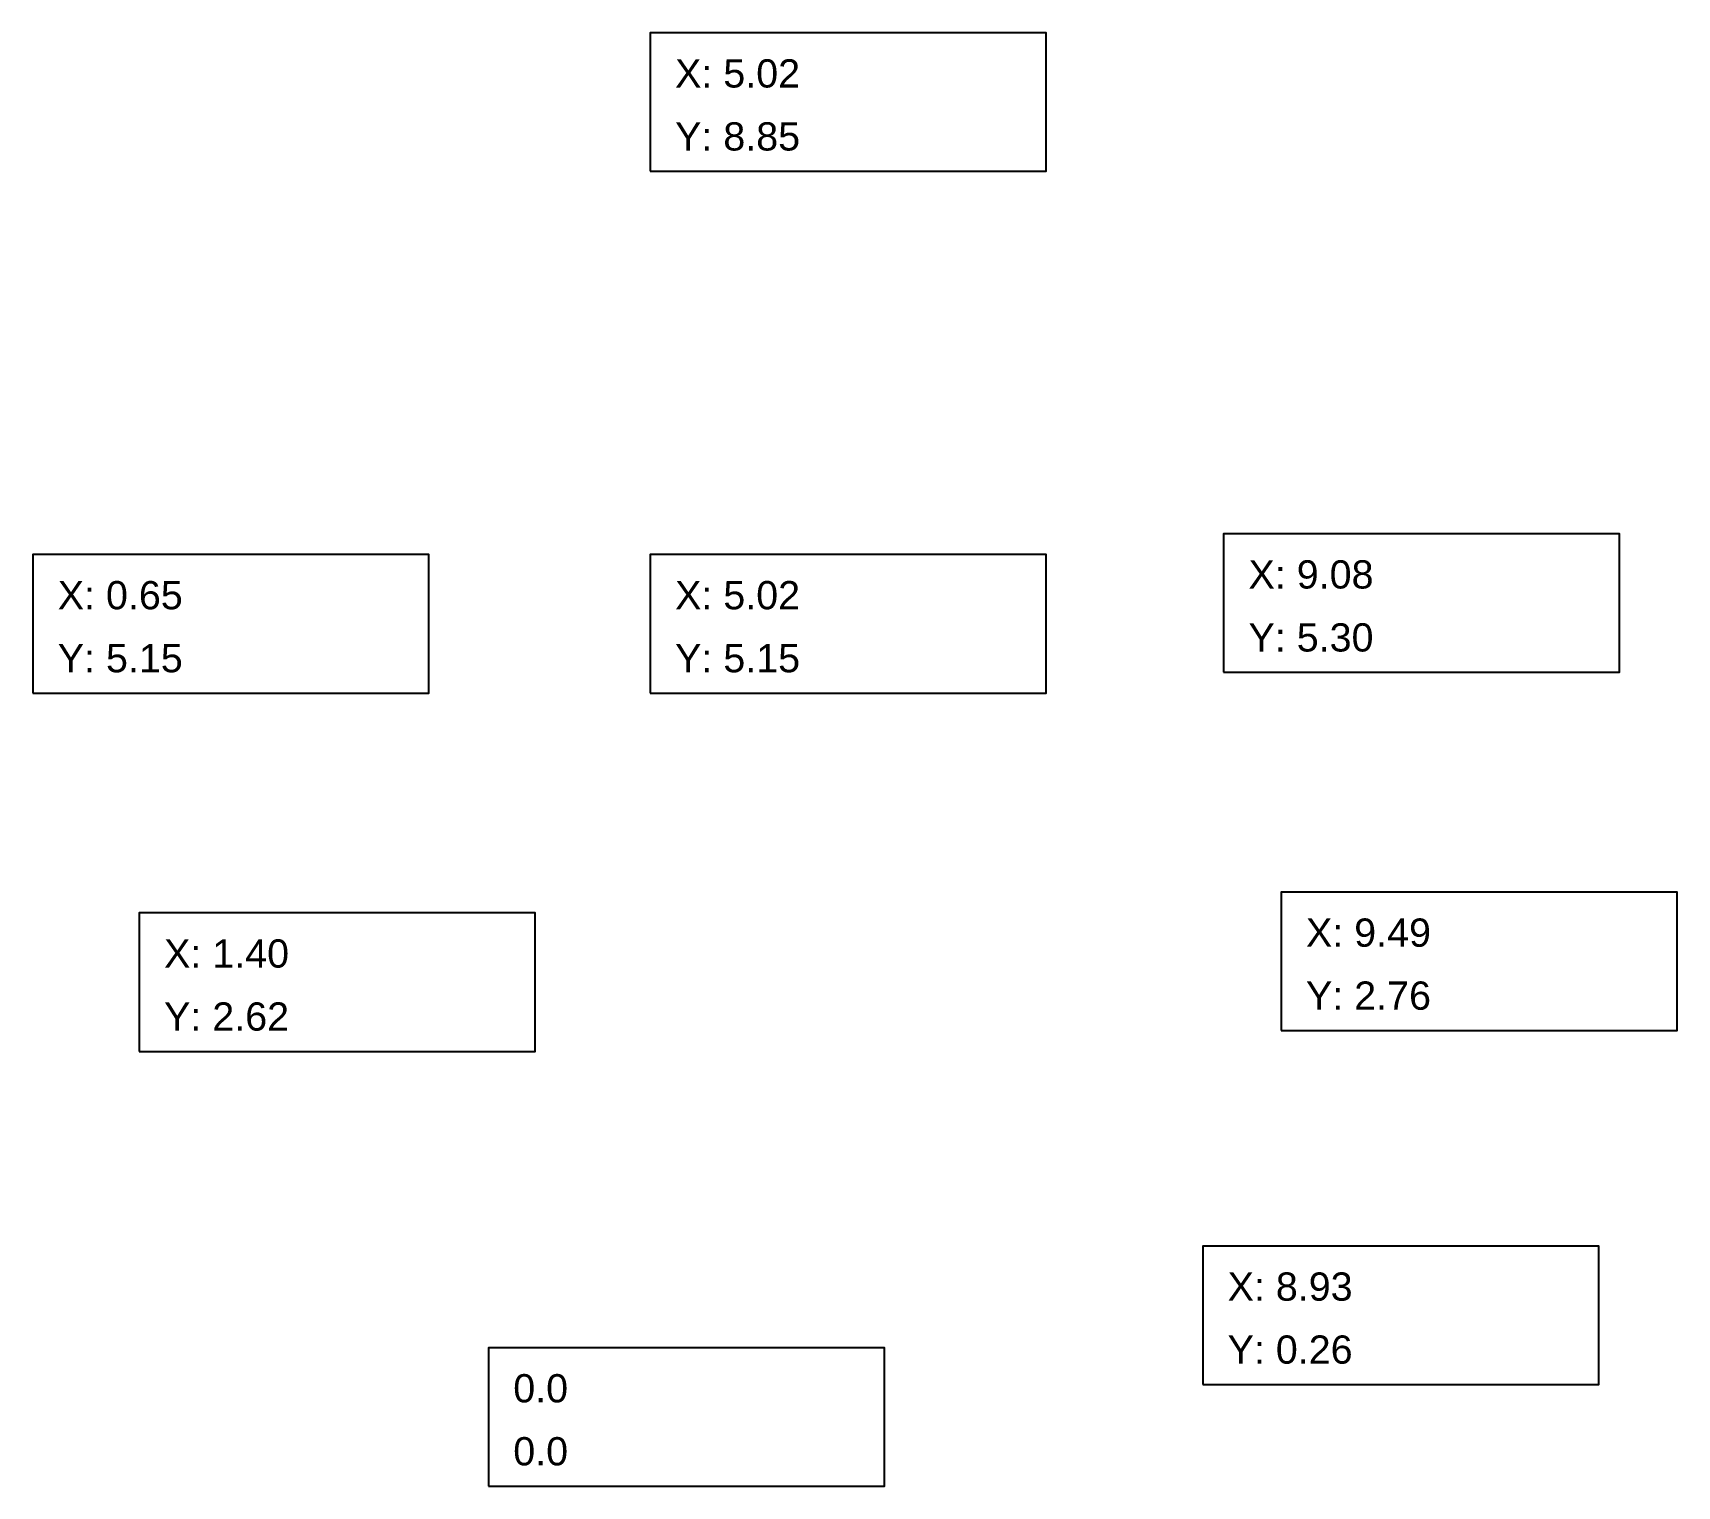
# Model space of a CAD drawing. Header units: inches. Extents: x 0.6 to 12.3, y -0.5 to 9.8.
import ezdxf

# ---------------------------------------------------------------- set-up
doc = ezdxf.new("R2010")
doc.units = ezdxf.units.IN
doc.header["$MEASUREMENT"] = 0
doc.styles.get("Standard").update_dxf_attribs({"font": 'arial.ttf'})

# ---------------------------------------------------------------- blocks, each defined once
blk = doc.blocks.new('TESTBLOCK')
blk.add_lwpolyline([(0, 0), (2.804, 0), (2.804, 0.98), (0, 0.98)], close=True)
for tag, p in [('X', (0.176, 0.593)), ('Y', (0.176, 0.147))]:
    blk.add_attdef(tag, p, '', height=0.2)

msp = doc.modelspace()

# ---------------------------------------------------------------- block references
for p, values in [((5.02, 8.848), {'Y': 'Y: 8.85', 'X': 'X: 5.02'}), ((9.081, 5.301), {'Y': 'Y: 5.30', 'X': 'X: 9.08'}), ((0.648, 5.154), {'Y': 'Y: 5.15', 'X': 'X: 0.65'}), ((5.02, 5.154), {'Y': 'Y: 5.15', 'X': 'X: 5.02'}), ((9.488, 2.765), {'Y': 'Y: 2.76', 'X': 'X: 9.49'}), ((1.401, 2.617), {'Y': 'Y: 2.62', 'X': 'X: 1.40'}), ((8.933, 0.259), {'Y': 'Y: 0.26', 'X': 'X: 8.93'}), ((3.874, -0.461), {'Y': '0.0', 'X': '0.0'})]:
    msp.add_blockref('TESTBLOCK', p).add_auto_attribs(values)

doc.saveas('drawing.dxf')
